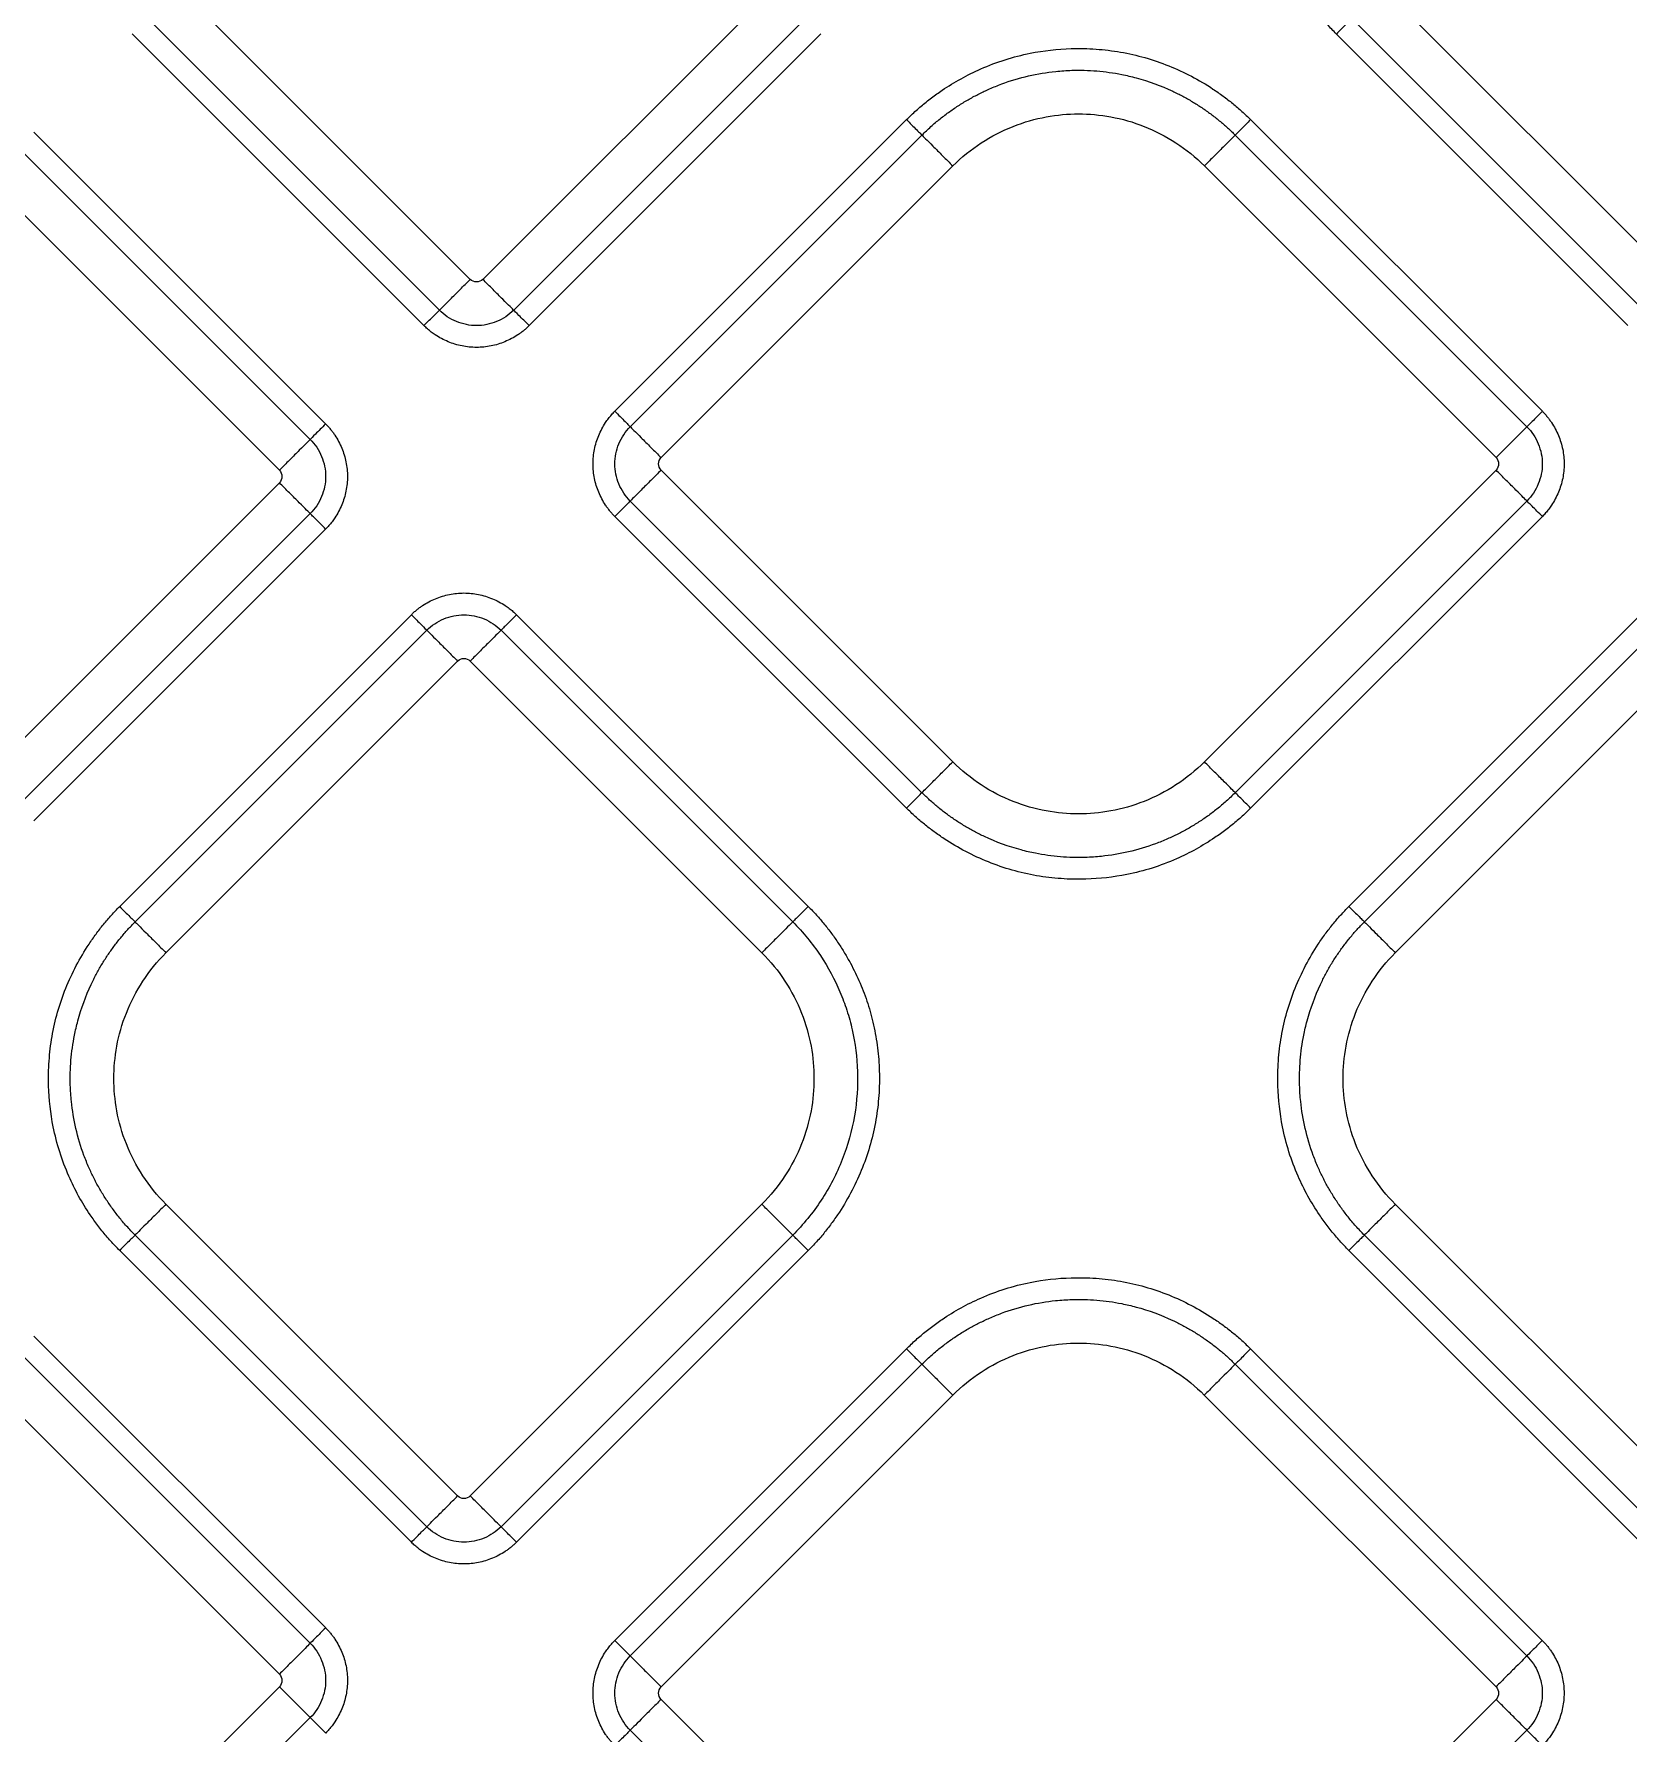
# Model space of a CAD drawing. Extents: x 0 to 84, y -21 to 126.
# Drawn here: x 45.472 to 49.071, y 37.829 to 41.666 of the extents above; entities that cross this region are included whole.
import ezdxf

# ---------------------------------------------------------------- set-up
doc = ezdxf.new("R2010")
doc.units = 0
doc.header["$MEASUREMENT"] = 0
doc.layers.add('1', color=4, linetype='Continuous')

# ---------------------------------------------------------------- blocks, each defined once
blk = doc.blocks.new('PRODIGY')
at = {"layer": '1', "color": 3, "linetype": 'Continuous', "lineweight": 25}
for p, q in [((46.4567, 41.112), (45.798, 41.7707)), ((47.1436, 41.7707), (46.485, 41.112)), ((49.1755, 41.112), (48.5168, 41.7707)), ((46.387, 41.0423), (45.7283, 41.701)), ((47.2134, 41.701), (46.5547, 41.0423)), ((49.1058, 41.0423), (48.4471, 41.701)), ((46.3521, 41.0075), (45.6935, 41.6662)), ((47.2482, 41.6662), (46.5896, 41.0075)), ((49.0709, 41.0075), (48.4123, 41.6661)), ((45.4715, 41.4441), (46.1301, 40.7855)), ((46.7831, 40.814), (47.4417, 41.4727)), ((48.2188, 41.4727), (48.8775, 40.814)), ((45.4366, 41.4093), (46.0953, 40.7506)), ((46.8179, 40.7791), (47.4766, 41.4378)), ((48.184, 41.4378), (48.8426, 40.7791)), ((46.8876, 40.7094), (47.5463, 41.3681)), ((48.1143, 41.3681), (48.7729, 40.7094)), ((45.3669, 41.3396), (46.0256, 40.6809)), ((47.5463, 40.0225), (46.8876, 40.6812)), ((48.7729, 40.6812), (48.1143, 40.0225)), ((46.0256, 40.6526), (45.3669, 39.994)), ((47.4766, 39.9528), (46.8179, 40.6114)), ((48.8426, 40.6114), (48.184, 39.9528)), ((46.0953, 40.5829), (45.4366, 39.9243)), ((47.4417, 39.9179), (46.7831, 40.5766)), ((48.8775, 40.5766), (48.2188, 39.9179)), ((46.1301, 40.5481), (45.4715, 39.8894)), ((45.665, 39.6959), (46.3236, 40.3546)), ((46.5611, 40.3546), (47.2197, 39.6959)), ((48.4408, 39.6959), (49.0994, 40.3546)), ((45.6998, 39.6611), (46.3585, 40.3197)), ((46.5262, 40.3197), (47.1848, 39.6611)), ((48.4756, 39.6611), (49.1343, 40.3198)), ((45.7695, 39.5914), (46.4282, 40.25)), ((46.4565, 40.25), (47.1151, 39.5914)), ((48.5453, 39.5914), (49.204, 40.2501)), ((46.4282, 38.3647), (45.7695, 39.0234)), ((47.1151, 39.0234), (46.4565, 38.3647)), ((49.204, 38.3647), (48.5453, 39.0234)), ((46.3585, 38.295), (45.6998, 38.9537)), ((47.1848, 38.9537), (46.5262, 38.295)), ((49.1343, 38.295), (48.4756, 38.9537)), ((46.3236, 38.2602), (45.665, 38.9188)), ((47.2197, 38.9188), (46.5611, 38.2602)), ((49.0994, 38.2602), (48.4408, 38.9188)), ((45.4715, 38.7253), (46.1302, 38.0667)), ((45.4366, 38.6905), (46.0953, 38.0318)), ((46.783, 38.0382), (47.4417, 38.6968)), ((48.2188, 38.6968), (48.8774, 38.0382)), ((46.8179, 38.0033), (47.4765, 38.662)), ((48.1839, 38.662), (48.8426, 38.0033)), ((45.3669, 38.6208), (46.0256, 37.9621)), ((46.8876, 37.9336), (47.5462, 38.5923)), ((48.1142, 38.5923), (48.7729, 37.9336)), ((46.0256, 37.9338), (45.3669, 37.2752)), ((47.5462, 37.2467), (46.8876, 37.9053)), ((48.7729, 37.9053), (48.1142, 37.2467)), ((46.0953, 37.8641), (45.4366, 37.2055)), ((47.4765, 37.177), (46.8179, 37.8356)), ((48.8426, 37.8356), (48.1839, 37.177))]:
    blk.add_line(p, q, dxfattribs=at)
for points, knots in [([(48.4123, 41.6661), (48.4088, 41.6697), (48.4018, 41.6768), (48.3917, 41.6878), (48.3819, 41.6991), (48.3723, 41.7106), (48.3631, 41.7224), (48.3542, 41.7345), (48.339, 41.7563), (48.319, 41.7889), (48.2956, 41.8362), (48.2759, 41.8884), (48.2585, 41.9565), (48.2507, 42.0257), (48.252, 42.094), (48.2587, 42.1499), (48.2713, 42.205), (48.2897, 42.2586), (48.3135, 42.31), (48.3374, 42.3504), (48.3587, 42.381), (48.3756, 42.4029), (48.3933, 42.4237), (48.406, 42.4367), (48.4123, 42.4432)], [0, 0, 0, 0, 0.017341, 0.034665, 0.051985, 0.069313, 0.086663, 0.104047, 0.121478, 0.179141, 0.236743, 0.304922, 0.372836, 0.480686, 0.54577, 0.610337, 0.67596, 0.741895, 0.807114, 0.872629, 0.904913, 0.936849, 0.968517, 1, 1, 1, 1]), ([(48.4471, 41.701), (48.4465, 41.7004), (48.4453, 41.6991), (48.4414, 41.6952), (48.4387, 41.6925), (48.4321, 41.686), (48.4283, 41.6822), (48.4204, 41.6742), (48.4162, 41.67), (48.4123, 41.6661)], [0, 0, 0, 0, 0.25, 0.25, 0.5, 0.5, 0.75, 0.75, 1, 1, 1, 1]), ([(47.4417, 41.4727), (47.4453, 41.4762), (47.4524, 41.4831), (47.4634, 41.4933), (47.4746, 41.5031), (47.4862, 41.5126), (47.498, 41.5218), (47.51, 41.5307), (47.5319, 41.5459), (47.5644, 41.5659), (47.6118, 41.5893), (47.664, 41.609), (47.7321, 41.6265), (47.8013, 41.6342), (47.8696, 41.6329), (47.9255, 41.6262), (47.9806, 41.6137), (48.0342, 41.5952), (48.0856, 41.5714), (48.126, 41.5475), (48.1566, 41.5262), (48.1784, 41.5093), (48.1993, 41.4916), (48.2123, 41.479), (48.2188, 41.4727)], [0, 0, 0, 0, 0.017341, 0.034665, 0.051985, 0.069313, 0.086663, 0.104047, 0.121478, 0.179141, 0.236743, 0.304922, 0.372836, 0.480686, 0.54577, 0.610337, 0.67596, 0.741895, 0.807114, 0.872629, 0.904913, 0.936849, 0.968517, 1, 1, 1, 1]), ([(47.4766, 41.4378), (47.4799, 41.4411), (47.4865, 41.4476), (47.4967, 41.4569), (47.5071, 41.466), (47.5176, 41.4747), (47.5283, 41.483), (47.5391, 41.4909), (47.5501, 41.4985), (47.5611, 41.5058), (47.5722, 41.5127), (47.5834, 41.5192), (47.5946, 41.5254), (47.6059, 41.5312), (47.6174, 41.5368), (47.6342, 41.5445), (47.667, 41.5577), (47.7166, 41.5726), (47.7701, 41.5815), (47.8216, 41.585), (47.8717, 41.5837), (47.9202, 41.5769), (47.9781, 41.5633), (48.0242, 41.5464), (48.0655, 41.5258), (48.0874, 41.5134), (48.1085, 41.5), (48.1287, 41.4857), (48.1481, 41.4706), (48.1666, 41.4547), (48.1782, 41.4434), (48.184, 41.4378)], [0, 0, 0, 0, 0.0177773, 0.035429, 0.0529498, 0.0703345, 0.0875785, 0.104677, 0.1216259, 0.1384211, 0.1550592, 0.1715365, 0.18785, 0.204007, 0.2202356, 0.2366296, 0.2743999, 0.3552333, 0.4340677, 0.4807536, 0.5523715, 0.624938, 0.6673577, 0.7794137, 0.8115391, 0.8435228, 0.8753256, 0.9069099, 0.9382396, 0.9692804, 1, 1, 1, 1]), ([(47.5463, 41.3681), (47.5659, 41.3877), (47.5875, 41.4053), (47.6334, 41.4353), (47.6577, 41.4477), (47.7071, 41.4673), (47.7323, 41.4744), (47.782, 41.4836), (47.8066, 41.4857), (47.8539, 41.4857), (47.8785, 41.4836), (47.9282, 41.4744), (47.9534, 41.4673), (48.0028, 41.4477), (48.0271, 41.4353), (48.073, 41.4053), (48.0947, 41.3877), (48.1143, 41.3681)], [0, 0, 0, 0, 0.125, 0.125, 0.25, 0.25, 0.375, 0.375, 0.5, 0.5, 0.625, 0.625, 0.75, 0.75, 0.875, 0.875, 1, 1, 1, 1]), ([(47.4417, 41.4727), (47.4454, 41.469), (47.4493, 41.465), (47.4571, 41.4573), (47.4609, 41.4535), (47.4675, 41.4468), (47.4704, 41.444), (47.4746, 41.4398), (47.4759, 41.4385), (47.4766, 41.4378)], [0, 0, 0, 0, 0.25, 0.25, 0.5, 0.5, 0.75, 0.75, 1, 1, 1, 1]), ([(48.2188, 41.4727), (48.2149, 41.4687), (48.2108, 41.4646), (48.2028, 41.4566), (48.199, 41.4528), (48.1924, 41.4463), (48.1897, 41.4436), (48.1858, 41.4397), (48.1846, 41.4384), (48.184, 41.4378)], [0, 0, 0, 0, 0.25, 0.25, 0.5, 0.5, 0.75, 0.75, 1, 1, 1, 1]), ([(47.4766, 41.4378), (47.4779, 41.4365), (47.4806, 41.4338), (47.4889, 41.4254), (47.4946, 41.4198), (47.5079, 41.4065), (47.5155, 41.3989), (47.531, 41.3834), (47.5389, 41.3755), (47.5463, 41.3681)], [0, 0, 0, 0, 0.25, 0.25, 0.5, 0.5, 0.75, 0.75, 1, 1, 1, 1]), ([(48.184, 41.4378), (48.1827, 41.4365), (48.1799, 41.4338), (48.1716, 41.4254), (48.1659, 41.4198), (48.1526, 41.4065), (48.145, 41.3989), (48.1295, 41.3834), (48.1216, 41.3755), (48.1143, 41.3681)], [0, 0, 0, 0, 0.25, 0.25, 0.5, 0.5, 0.75, 0.75, 1, 1, 1, 1]), ([(46.387, 41.0423), (46.3883, 41.0436), (46.391, 41.0464), (46.3994, 41.0547), (46.405, 41.0604), (46.4183, 41.0737), (46.4259, 41.0813), (46.4414, 41.0968), (46.4493, 41.1047), (46.4567, 41.112)], [0, 0, 0, 0, 0.25, 0.25, 0.5, 0.5, 0.75, 0.75, 1, 1, 1, 1]), ([(46.5547, 41.0423), (46.5534, 41.0436), (46.5507, 41.0463), (46.5424, 41.0547), (46.5367, 41.0603), (46.5234, 41.0736), (46.5158, 41.0812), (46.5003, 41.0967), (46.4924, 41.1046), (46.485, 41.112)], [0, 0, 0, 0, 0.25, 0.25, 0.5, 0.5, 0.75, 0.75, 1, 1, 1, 1]), ([(46.3521, 41.0075), (46.3561, 41.0114), (46.3602, 41.0156), (46.3682, 41.0235), (46.372, 41.0274), (46.3785, 41.0339), (46.3812, 41.0366), (46.3851, 41.0405), (46.3864, 41.0417), (46.387, 41.0423)], [0, 0, 0, 0, 0.25, 0.25, 0.5, 0.5, 0.75, 0.75, 1, 1, 1, 1]), ([(46.5547, 41.0423), (46.5439, 41.0315), (46.5306, 41.0227), (46.5018, 41.0108), (46.4862, 41.0076), (46.4555, 41.0076), (46.4399, 41.0108), (46.411, 41.0227), (46.3978, 41.0315), (46.387, 41.0423)], [0, 0, 0, 0, 0.25, 0.25, 0.5, 0.5, 0.75, 0.75, 1, 1, 1, 1]), ([(46.5896, 41.0075), (46.5813, 41.0158), (46.573, 41.024), (46.5604, 41.0366), (46.5561, 41.041), (46.5547, 41.0423)], [0, 0, 0, 0, 0.5, 0.5, 1, 1, 1, 1]), ([(46.5896, 41.0075), (46.5876, 41.0056), (46.5837, 41.0018), (46.5774, 40.9964), (46.5709, 40.9913), (46.5619, 40.985), (46.5501, 40.978), (46.5351, 40.971), (46.5196, 40.9654), (46.4983, 40.96), (46.4708, 40.9572), (46.4434, 40.96), (46.4221, 40.9654), (46.4065, 40.971), (46.3916, 40.978), (46.379, 40.9855), (46.3686, 40.993), (46.36, 40.9999), (46.3548, 41.005), (46.3521, 41.0075)], [0, 0, 0, 0, 0.031198, 0.062422, 0.093752, 0.125266, 0.187622, 0.250173, 0.31267, 0.375042, 0.499989, 0.624937, 0.687308, 0.749825, 0.812368, 0.874743, 0.916727, 0.958417, 1, 1, 1, 1]), ([(46.7831, 40.5766), (46.7811, 40.5785), (46.7773, 40.5825), (46.772, 40.5887), (46.7669, 40.5952), (46.7606, 40.6043), (46.7535, 40.6161), (46.7465, 40.631), (46.7409, 40.6465), (46.7356, 40.6678), (46.7328, 40.6953), (46.7356, 40.7228), (46.7409, 40.7441), (46.7465, 40.7596), (46.7535, 40.7745), (46.7611, 40.7871), (46.7685, 40.7976), (46.7754, 40.8061), (46.7805, 40.8114), (46.7831, 40.814)], [0, 0, 0, 0, 0.031198, 0.062422, 0.093752, 0.125266, 0.187622, 0.250173, 0.31267, 0.375042, 0.499989, 0.624937, 0.687308, 0.749825, 0.812368, 0.874743, 0.916727, 0.958417, 1, 1, 1, 1]), ([(46.7831, 40.814), (46.787, 40.8101), (46.7911, 40.8059), (46.7991, 40.798), (46.8029, 40.7941), (46.8094, 40.7876), (46.8121, 40.7849), (46.816, 40.781), (46.8173, 40.7797), (46.8179, 40.7791)], [0, 0, 0, 0, 0.25, 0.25, 0.5, 0.5, 0.75, 0.75, 1, 1, 1, 1]), ([(48.8775, 40.814), (48.8692, 40.8057), (48.861, 40.7975), (48.8484, 40.7849), (48.844, 40.7805), (48.8426, 40.7791)], [0, 0, 0, 0, 0.5, 0.5, 1, 1, 1, 1]), ([(48.8775, 40.814), (48.8794, 40.812), (48.8832, 40.8081), (48.8886, 40.8019), (48.8936, 40.7953), (48.8999, 40.7863), (48.907, 40.7745), (48.914, 40.7596), (48.9196, 40.7441), (48.925, 40.7228), (48.9278, 40.6953), (48.925, 40.6678), (48.9196, 40.6465), (48.914, 40.631), (48.907, 40.6161), (48.8995, 40.6035), (48.892, 40.593), (48.8851, 40.5845), (48.88, 40.5792), (48.8775, 40.5766)], [0, 0, 0, 0, 0.031198, 0.062422, 0.093752, 0.125266, 0.187622, 0.250173, 0.31267, 0.375042, 0.499989, 0.624937, 0.687308, 0.749825, 0.812368, 0.874743, 0.916727, 0.958417, 1, 1, 1, 1]), ([(46.0953, 40.7506), (46.094, 40.7493), (46.0913, 40.7466), (46.083, 40.7383), (46.0773, 40.7327), (46.064, 40.7194), (46.0564, 40.7118), (46.0409, 40.6962), (46.033, 40.6883), (46.0256, 40.6809)], [0, 0, 0, 0, 0.25, 0.25, 0.5, 0.5, 0.75, 0.75, 1, 1, 1, 1]), ([(46.1301, 40.7855), (46.1219, 40.7772), (46.1136, 40.769), (46.101, 40.7564), (46.0967, 40.752), (46.0953, 40.7506)], [0, 0, 0, 0, 0.5, 0.5, 1, 1, 1, 1]), ([(46.0953, 40.7506), (46.1061, 40.7398), (46.1149, 40.7266), (46.1269, 40.6977), (46.13, 40.6821), (46.13, 40.6514), (46.1269, 40.6359), (46.1149, 40.607), (46.1061, 40.5938), (46.0953, 40.5829)], [0, 0, 0, 0, 0.25, 0.25, 0.5, 0.5, 0.75, 0.75, 1, 1, 1, 1]), ([(46.1301, 40.7855), (46.132, 40.7835), (46.1359, 40.7796), (46.1412, 40.7733), (46.1463, 40.7668), (46.1526, 40.7578), (46.1596, 40.746), (46.1667, 40.7311), (46.1722, 40.7156), (46.1776, 40.6943), (46.1804, 40.6668), (46.1776, 40.6393), (46.1722, 40.618), (46.1667, 40.6025), (46.1596, 40.5876), (46.1521, 40.575), (46.1447, 40.5645), (46.1377, 40.556), (46.1327, 40.5507), (46.1301, 40.5481)], [0, 0, 0, 0, 0.031198, 0.062422, 0.093752, 0.125266, 0.187622, 0.250173, 0.31267, 0.375042, 0.499989, 0.624937, 0.687308, 0.749825, 0.812368, 0.874743, 0.916727, 0.958417, 1, 1, 1, 1]), ([(46.8179, 40.6114), (46.807, 40.6223), (46.7983, 40.6355), (46.7863, 40.6644), (46.7832, 40.6799), (46.7832, 40.7106), (46.7863, 40.7262), (46.7983, 40.7551), (46.807, 40.7683), (46.8179, 40.7791)], [0, 0, 0, 0, 0.25, 0.25, 0.5, 0.5, 0.75, 0.75, 1, 1, 1, 1]), ([(46.8179, 40.7791), (46.8192, 40.7778), (46.8219, 40.7751), (46.8303, 40.7668), (46.8359, 40.7611), (46.8492, 40.7478), (46.8568, 40.7402), (46.8723, 40.7247), (46.8802, 40.7168), (46.8876, 40.7094)], [0, 0, 0, 0, 0.25, 0.25, 0.5, 0.5, 0.75, 0.75, 1, 1, 1, 1]), ([(48.8426, 40.7791), (48.8413, 40.7778), (48.8386, 40.7751), (48.8303, 40.7668), (48.8247, 40.7612), (48.8114, 40.7479), (48.8038, 40.7403), (48.7882, 40.7247), (48.7803, 40.7168), (48.7729, 40.7094)], [0, 0, 0, 0, 0.25, 0.25, 0.5, 0.5, 0.75, 0.75, 1, 1, 1, 1]), ([(48.8426, 40.7791), (48.8535, 40.7683), (48.8623, 40.7551), (48.8742, 40.7262), (48.8774, 40.7106), (48.8774, 40.6799), (48.8742, 40.6644), (48.8623, 40.6355), (48.8535, 40.6223), (48.8426, 40.6114)], [0, 0, 0, 0, 0.25, 0.25, 0.5, 0.5, 0.75, 0.75, 1, 1, 1, 1]), ([(46.8876, 40.6812), (46.8802, 40.6738), (46.8723, 40.6659), (46.8568, 40.6504), (46.8492, 40.6428), (46.8359, 40.6295), (46.8303, 40.6238), (46.8219, 40.6155), (46.8192, 40.6128), (46.8179, 40.6114)], [0, 0, 0, 0, 0.25, 0.25, 0.5, 0.5, 0.75, 0.75, 1, 1, 1, 1]), ([(48.8426, 40.6114), (48.8413, 40.6128), (48.8386, 40.6155), (48.8303, 40.6238), (48.8246, 40.6295), (48.8113, 40.6428), (48.8037, 40.6504), (48.7882, 40.6659), (48.7803, 40.6738), (48.7729, 40.6812)], [0, 0, 0, 0, 0.25, 0.25, 0.5, 0.5, 0.75, 0.75, 1, 1, 1, 1]), ([(46.0953, 40.5829), (46.094, 40.5843), (46.0913, 40.587), (46.0829, 40.5953), (46.0773, 40.601), (46.064, 40.6143), (46.0564, 40.6219), (46.0408, 40.6374), (46.033, 40.6453), (46.0256, 40.6526)], [0, 0, 0, 0, 0.25, 0.25, 0.5, 0.5, 0.75, 0.75, 1, 1, 1, 1]), ([(46.8179, 40.6114), (46.8173, 40.6108), (46.816, 40.6096), (46.8121, 40.6057), (46.8094, 40.603), (46.8029, 40.5964), (46.7991, 40.5926), (46.7911, 40.5846), (46.787, 40.5805), (46.7831, 40.5766)], [0, 0, 0, 0, 0.25, 0.25, 0.5, 0.5, 0.75, 0.75, 1, 1, 1, 1]), ([(48.8775, 40.5766), (48.8735, 40.5805), (48.8694, 40.5846), (48.8614, 40.5926), (48.8576, 40.5964), (48.8511, 40.603), (48.8484, 40.6057), (48.8445, 40.6096), (48.8432, 40.6108), (48.8426, 40.6114)], [0, 0, 0, 0, 0.25, 0.25, 0.5, 0.5, 0.75, 0.75, 1, 1, 1, 1]), ([(46.1301, 40.5481), (46.1262, 40.552), (46.1221, 40.5561), (46.1141, 40.5641), (46.1103, 40.5679), (46.1038, 40.5745), (46.1011, 40.5772), (46.0971, 40.5811), (46.0959, 40.5823), (46.0953, 40.5829)], [0, 0, 0, 0, 0.25, 0.25, 0.5, 0.5, 0.75, 0.75, 1, 1, 1, 1]), ([(46.3236, 40.3546), (46.3256, 40.3565), (46.3295, 40.3603), (46.3358, 40.3657), (46.3423, 40.3707), (46.3513, 40.377), (46.3631, 40.3841), (46.378, 40.3911), (46.3936, 40.3967), (46.4149, 40.4021), (46.4423, 40.4049), (46.4698, 40.4021), (46.4911, 40.3967), (46.5066, 40.3911), (46.5215, 40.3841), (46.5342, 40.3766), (46.5446, 40.3691), (46.5532, 40.3622), (46.5584, 40.3571), (46.5611, 40.3546)], [0, 0, 0, 0, 0.031198, 0.062422, 0.093752, 0.125266, 0.187622, 0.250173, 0.31267, 0.375042, 0.499989, 0.624937, 0.687308, 0.749825, 0.812368, 0.874743, 0.916727, 0.958417, 1, 1, 1, 1]), ([(46.3236, 40.3546), (46.3319, 40.3463), (46.3401, 40.3381), (46.3528, 40.3255), (46.3571, 40.3211), (46.3585, 40.3197)], [0, 0, 0, 0, 0.5, 0.5, 1, 1, 1, 1]), ([(46.3585, 40.3197), (46.3693, 40.3306), (46.3826, 40.3394), (46.4114, 40.3513), (46.427, 40.3545), (46.4577, 40.3545), (46.4733, 40.3513), (46.5021, 40.3394), (46.5154, 40.3306), (46.5262, 40.3197)], [0, 0, 0, 0, 0.25, 0.25, 0.5, 0.5, 0.75, 0.75, 1, 1, 1, 1]), ([(46.5611, 40.3546), (46.5571, 40.3506), (46.553, 40.3465), (46.545, 40.3385), (46.5412, 40.3347), (46.5347, 40.3282), (46.532, 40.3255), (46.528, 40.3216), (46.5268, 40.3203), (46.5262, 40.3197)], [0, 0, 0, 0, 0.25, 0.25, 0.5, 0.5, 0.75, 0.75, 1, 1, 1, 1]), ([(46.3585, 40.3197), (46.3598, 40.3184), (46.3625, 40.3157), (46.3708, 40.3074), (46.3765, 40.3018), (46.3898, 40.2885), (46.3974, 40.2809), (46.4129, 40.2653), (46.4208, 40.2574), (46.4282, 40.25)], [0, 0, 0, 0, 0.25, 0.25, 0.5, 0.5, 0.75, 0.75, 1, 1, 1, 1]), ([(46.5262, 40.3197), (46.5249, 40.3184), (46.5222, 40.3157), (46.5138, 40.3074), (46.5081, 40.3017), (46.4949, 40.2884), (46.4872, 40.2808), (46.4717, 40.2653), (46.4639, 40.2574), (46.4565, 40.25)], [0, 0, 0, 0, 0.25, 0.25, 0.5, 0.5, 0.75, 0.75, 1, 1, 1, 1]), ([(47.4766, 39.9528), (47.4779, 39.9541), (47.4806, 39.9568), (47.4889, 39.9652), (47.4946, 39.9708), (47.5079, 39.9841), (47.5155, 39.9917), (47.531, 40.0072), (47.5389, 40.0151), (47.5463, 40.0225)], [0, 0, 0, 0, 0.25, 0.25, 0.5, 0.5, 0.75, 0.75, 1, 1, 1, 1]), ([(48.1143, 40.0225), (48.0947, 40.0029), (48.073, 39.9853), (48.0271, 39.9553), (48.0028, 39.9428), (47.9534, 39.9233), (47.9282, 39.9162), (47.8785, 39.907), (47.8539, 39.9048), (47.8066, 39.9048), (47.782, 39.907), (47.7323, 39.9162), (47.7071, 39.9233), (47.6577, 39.9428), (47.6334, 39.9553), (47.5875, 39.9853), (47.5659, 40.0029), (47.5463, 40.0225)], [0, 0, 0, 0, 0.125, 0.125, 0.25, 0.25, 0.375, 0.375, 0.5, 0.5, 0.625, 0.625, 0.75, 0.75, 0.875, 0.875, 1, 1, 1, 1]), ([(48.184, 39.9528), (48.1827, 39.9541), (48.1799, 39.9568), (48.1716, 39.9652), (48.1659, 39.9708), (48.1526, 39.9841), (48.145, 39.9917), (48.1295, 40.0072), (48.1216, 40.0151), (48.1143, 40.0225)], [0, 0, 0, 0, 0.25, 0.25, 0.5, 0.5, 0.75, 0.75, 1, 1, 1, 1]), ([(47.4417, 39.9179), (47.4456, 39.9218), (47.4498, 39.926), (47.4577, 39.934), (47.4616, 39.9378), (47.4681, 39.9443), (47.4708, 39.947), (47.4747, 39.9509), (47.4759, 39.9522), (47.4766, 39.9528)], [0, 0, 0, 0, 0.25, 0.25, 0.5, 0.5, 0.75, 0.75, 1, 1, 1, 1]), ([(48.184, 39.9528), (48.1806, 39.9495), (48.174, 39.943), (48.1638, 39.9336), (48.1534, 39.9246), (48.1429, 39.9159), (48.1322, 39.9076), (48.1214, 39.8996), (48.1105, 39.892), (48.0994, 39.8848), (48.0883, 39.8779), (48.0772, 39.8714), (48.0659, 39.8652), (48.0546, 39.8593), (48.0431, 39.8538), (48.0263, 39.8461), (47.9936, 39.8329), (47.9439, 39.818), (47.8905, 39.8091), (47.8389, 39.8056), (47.7889, 39.8069), (47.7404, 39.8137), (47.6825, 39.8272), (47.6363, 39.8441), (47.595, 39.8648), (47.5732, 39.8772), (47.5521, 39.8905), (47.5318, 39.9048), (47.5124, 39.92), (47.4939, 39.9359), (47.4823, 39.9472), (47.4766, 39.9528)], [0, 0, 0, 0, 0.017777, 0.035429, 0.05295, 0.070335, 0.087579, 0.104678, 0.121627, 0.138422, 0.15506, 0.171537, 0.18785, 0.204007, 0.220236, 0.23663, 0.2744, 0.355233, 0.434067, 0.480754, 0.552371, 0.624938, 0.667358, 0.779414, 0.811539, 0.843523, 0.875325, 0.90691, 0.938239, 0.96928, 1, 1, 1, 1]), ([(48.2188, 39.9179), (48.2151, 39.9216), (48.2112, 39.9256), (48.2034, 39.9333), (48.1996, 39.9371), (48.193, 39.9438), (48.1901, 39.9466), (48.186, 39.9508), (48.1846, 39.9521), (48.184, 39.9528)], [0, 0, 0, 0, 0.25, 0.25, 0.5, 0.5, 0.75, 0.75, 1, 1, 1, 1]), ([(48.2188, 39.9179), (48.2153, 39.9144), (48.2082, 39.9074), (48.1971, 39.8973), (48.1859, 39.8875), (48.1744, 39.878), (48.1625, 39.8688), (48.1505, 39.8599), (48.1287, 39.8447), (48.0961, 39.8247), (48.0487, 39.8013), (47.9965, 39.7816), (47.9285, 39.7641), (47.8593, 39.7564), (47.7909, 39.7577), (47.735, 39.7644), (47.68, 39.7769), (47.6264, 39.7954), (47.575, 39.8192), (47.5345, 39.8431), (47.5039, 39.8644), (47.4821, 39.8812), (47.4612, 39.899), (47.4482, 39.9116), (47.4417, 39.9179)], [0, 0, 0, 0, 0.017341, 0.034665, 0.051985, 0.069313, 0.086663, 0.104047, 0.121478, 0.179141, 0.236743, 0.304922, 0.372836, 0.480686, 0.54577, 0.610337, 0.67596, 0.741895, 0.807114, 0.872629, 0.904913, 0.936849, 0.968517, 1, 1, 1, 1]), ([(45.665, 38.9188), (45.6615, 38.9224), (45.6545, 38.9295), (45.6444, 38.9405), (45.6345, 38.9517), (45.625, 38.9633), (45.6158, 38.9751), (45.6069, 38.9872), (45.5917, 39.009), (45.5717, 39.0415), (45.5483, 39.0889), (45.5286, 39.1411), (45.5112, 39.2092), (45.5034, 39.2784), (45.5047, 39.3467), (45.5114, 39.4026), (45.5239, 39.4577), (45.5424, 39.5113), (45.5662, 39.5627), (45.5901, 39.6031), (45.6114, 39.6337), (45.6283, 39.6555), (45.646, 39.6764), (45.6587, 39.6894), (45.665, 39.6959)], [0, 0, 0, 0, 0.017341, 0.034665, 0.051985, 0.069313, 0.086663, 0.104047, 0.121478, 0.179141, 0.236743, 0.304922, 0.372836, 0.480686, 0.54577, 0.610337, 0.67596, 0.741895, 0.807114, 0.872629, 0.904913, 0.936849, 0.968517, 1, 1, 1, 1]), ([(45.665, 39.6959), (45.6689, 39.692), (45.673, 39.6879), (45.681, 39.6799), (45.6848, 39.6761), (45.6914, 39.6695), (45.694, 39.6668), (45.698, 39.6629), (45.6992, 39.6617), (45.6998, 39.6611)], [0, 0, 0, 0, 0.25, 0.25, 0.5, 0.5, 0.75, 0.75, 1, 1, 1, 1]), ([(47.2197, 39.6959), (47.216, 39.6922), (47.2121, 39.6883), (47.2043, 39.6805), (47.2005, 39.6767), (47.1939, 39.6701), (47.191, 39.6673), (47.1869, 39.6631), (47.1855, 39.6617), (47.1848, 39.6611)], [0, 0, 0, 0, 0.25, 0.25, 0.5, 0.5, 0.75, 0.75, 1, 1, 1, 1]), ([(47.2197, 39.6959), (47.2229, 39.6927), (47.2292, 39.6863), (47.2384, 39.6764), (47.2473, 39.6663), (47.256, 39.656), (47.2644, 39.6454), (47.2726, 39.6347), (47.2805, 39.6237), (47.2905, 39.6091), (47.3023, 39.5906), (47.3191, 39.5609), (47.3375, 39.5232), (47.355, 39.4764), (47.3682, 39.4275), (47.3771, 39.3765), (47.3811, 39.3233), (47.3801, 39.2692), (47.3736, 39.2141), (47.3614, 39.1595), (47.3432, 39.1059), (47.3196, 39.0543), (47.2957, 39.0134), (47.2742, 38.9823), (47.2571, 38.96), (47.239, 38.9387), (47.2261, 38.9254), (47.2197, 38.9188)], [0, 0, 0, 0, 0.015653, 0.03129, 0.046922, 0.062557, 0.078206, 0.093877, 0.10958, 0.125325, 0.155378, 0.185662, 0.243925, 0.301095, 0.359088, 0.419952, 0.480645, 0.544392, 0.607866, 0.673169, 0.738587, 0.80425, 0.870202, 0.903106, 0.935649, 0.967918, 1, 1, 1, 1]), ([(48.4408, 38.9188), (48.4373, 38.9224), (48.4303, 38.9295), (48.4202, 38.9405), (48.4104, 38.9518), (48.4008, 38.9633), (48.3916, 38.9751), (48.3827, 38.9872), (48.3675, 39.009), (48.3475, 39.0416), (48.3241, 39.0889), (48.3044, 39.1411), (48.287, 39.2092), (48.2792, 39.2784), (48.2805, 39.3468), (48.2872, 39.4026), (48.2998, 39.4577), (48.3182, 39.5113), (48.342, 39.5627), (48.3659, 39.6031), (48.3872, 39.6338), (48.4041, 39.6556), (48.4218, 39.6764), (48.4345, 39.6895), (48.4408, 39.6959)], [0, 0, 0, 0, 0.017341, 0.034665, 0.051985, 0.069313, 0.086663, 0.104047, 0.121478, 0.179141, 0.236743, 0.304922, 0.372836, 0.480686, 0.54577, 0.610337, 0.67596, 0.741895, 0.807114, 0.872629, 0.904913, 0.936849, 0.968517, 1, 1, 1, 1]), ([(48.4408, 39.6959), (48.4447, 39.692), (48.4489, 39.6879), (48.4568, 39.6799), (48.4606, 39.6761), (48.4672, 39.6696), (48.4699, 39.6669), (48.4738, 39.6629), (48.475, 39.6617), (48.4756, 39.6611)], [0, 0, 0, 0, 0.25, 0.25, 0.5, 0.5, 0.75, 0.75, 1, 1, 1, 1]), ([(45.6998, 38.9537), (45.6966, 38.957), (45.6901, 38.9636), (45.6807, 38.9738), (45.6716, 38.9842), (45.663, 38.9947), (45.6547, 39.0054), (45.6467, 39.0162), (45.6391, 39.0272), (45.6318, 39.0382), (45.625, 39.0493), (45.6184, 39.0605), (45.6122, 39.0717), (45.6064, 39.083), (45.6008, 39.0945), (45.5932, 39.1113), (45.5799, 39.1441), (45.565, 39.1937), (45.5561, 39.2472), (45.5527, 39.2987), (45.554, 39.3488), (45.5608, 39.3973), (45.5743, 39.4552), (45.5912, 39.5013), (45.6119, 39.5426), (45.6242, 39.5645), (45.6376, 39.5856), (45.6519, 39.6058), (45.6671, 39.6252), (45.6829, 39.6437), (45.6942, 39.6553), (45.6998, 39.6611)], [0, 0, 0, 0, 0.017777, 0.035429, 0.05295, 0.070335, 0.087579, 0.104677, 0.121626, 0.138422, 0.15506, 0.171537, 0.18785, 0.204007, 0.220236, 0.23663, 0.2744, 0.355233, 0.434068, 0.480754, 0.552372, 0.624938, 0.667358, 0.779414, 0.811539, 0.843523, 0.875326, 0.90691, 0.93824, 0.96928, 1, 1, 1, 1]), ([(45.6998, 39.6611), (45.7011, 39.6598), (45.7038, 39.6571), (45.7122, 39.6487), (45.7179, 39.643), (45.7312, 39.6297), (45.7388, 39.6221), (45.7543, 39.6066), (45.7622, 39.5987), (45.7695, 39.5914)], [0, 0, 0, 0, 0.25, 0.25, 0.5, 0.5, 0.75, 0.75, 1, 1, 1, 1]), ([(47.1848, 39.6611), (47.1835, 39.6598), (47.1808, 39.6571), (47.1725, 39.6487), (47.1668, 39.643), (47.1535, 39.6297), (47.1459, 39.6221), (47.1304, 39.6066), (47.1225, 39.5987), (47.1151, 39.5914)], [0, 0, 0, 0, 0.25, 0.25, 0.5, 0.5, 0.75, 0.75, 1, 1, 1, 1]), ([(47.1848, 39.6611), (47.2085, 39.6374), (47.2294, 39.6117), (47.265, 39.5584), (47.2797, 39.5308), (47.2974, 39.4892), (47.3025, 39.4755), (47.3117, 39.4471), (47.3157, 39.4324), (47.3259, 39.3871), (47.3301, 39.3554), (47.3321, 39.2901), (47.3299, 39.2565), (47.3185, 39.1897), (47.3093, 39.1564), (47.284, 39.0922), (47.268, 39.0613), (47.2302, 39.0039), (47.2085, 38.9774), (47.1848, 38.9537)], [0, 0, 0, 0, 0.125, 0.125, 0.25, 0.25, 0.3125, 0.3125, 0.375, 0.375, 0.5, 0.5, 0.625, 0.625, 0.75, 0.75, 0.875, 0.875, 1, 1, 1, 1]), ([(48.4756, 38.9537), (48.4724, 38.957), (48.4659, 38.9636), (48.4565, 38.9738), (48.4475, 38.9842), (48.4388, 38.9948), (48.4305, 39.0055), (48.4225, 39.0163), (48.4149, 39.0272), (48.4077, 39.0382), (48.4008, 39.0493), (48.3942, 39.0605), (48.3881, 39.0717), (48.3822, 39.0831), (48.3766, 39.0945), (48.369, 39.1113), (48.3557, 39.1441), (48.3409, 39.1938), (48.3319, 39.2472), (48.3285, 39.2987), (48.3298, 39.3488), (48.3366, 39.3973), (48.3501, 39.4552), (48.367, 39.5014), (48.3877, 39.5426), (48.4, 39.5645), (48.4134, 39.5856), (48.4277, 39.6059), (48.4429, 39.6252), (48.4588, 39.6437), (48.47, 39.6553), (48.4756, 39.6611)], [0, 0, 0, 0, 0.017777, 0.035429, 0.05295, 0.070334, 0.087578, 0.104677, 0.121626, 0.138421, 0.155059, 0.171536, 0.18785, 0.204007, 0.220236, 0.23663, 0.2744, 0.355233, 0.434067, 0.480754, 0.552371, 0.624938, 0.667357, 0.779414, 0.811539, 0.843523, 0.875326, 0.90691, 0.93824, 0.96928, 1, 1, 1, 1]), ([(48.4756, 39.6611), (48.477, 39.6598), (48.4797, 39.6571), (48.488, 39.6487), (48.4937, 39.6431), (48.507, 39.6298), (48.5146, 39.6222), (48.5301, 39.6067), (48.538, 39.5988), (48.5453, 39.5914)], [0, 0, 0, 0, 0.25, 0.25, 0.5, 0.5, 0.75, 0.75, 1, 1, 1, 1]), ([(45.7695, 39.0234), (45.7499, 39.043), (45.7324, 39.0646), (45.7024, 39.1106), (45.6899, 39.1348), (45.6703, 39.1842), (45.6632, 39.2094), (45.654, 39.2591), (45.6519, 39.2837), (45.6519, 39.331), (45.654, 39.3556), (45.6632, 39.4053), (45.6703, 39.4305), (45.6899, 39.4799), (45.7024, 39.5042), (45.7324, 39.5501), (45.7499, 39.5718), (45.7695, 39.5914)], [0, 0, 0, 0, 0.125, 0.125, 0.25, 0.25, 0.375, 0.375, 0.5, 0.5, 0.625, 0.625, 0.75, 0.75, 0.875, 0.875, 1, 1, 1, 1]), ([(47.1151, 39.5914), (47.1348, 39.5718), (47.1523, 39.5501), (47.1823, 39.5042), (47.1948, 39.4799), (47.2144, 39.4305), (47.2215, 39.4053), (47.2307, 39.3556), (47.2328, 39.331), (47.2328, 39.2837), (47.2307, 39.2591), (47.2215, 39.2094), (47.2144, 39.1842), (47.1948, 39.1348), (47.1823, 39.1106), (47.1523, 39.0646), (47.1348, 39.043), (47.1151, 39.0234)], [0, 0, 0, 0, 0.125, 0.125, 0.25, 0.25, 0.375, 0.375, 0.5, 0.5, 0.625, 0.625, 0.75, 0.75, 0.875, 0.875, 1, 1, 1, 1]), ([(48.5453, 39.0234), (48.5257, 39.043), (48.5082, 39.0647), (48.4782, 39.1106), (48.4657, 39.1348), (48.4461, 39.1843), (48.439, 39.2095), (48.4298, 39.2592), (48.4277, 39.2837), (48.4277, 39.3311), (48.4298, 39.3556), (48.439, 39.4053), (48.4461, 39.4305), (48.4657, 39.48), (48.4782, 39.5042), (48.5082, 39.5501), (48.5257, 39.5718), (48.5453, 39.5914)], [0, 0, 0, 0, 0.125, 0.125, 0.25, 0.25, 0.375, 0.375, 0.5, 0.5, 0.625, 0.625, 0.75, 0.75, 0.875, 0.875, 1, 1, 1, 1]), ([(45.7695, 39.0234), (45.7622, 39.016), (45.7543, 39.0081), (45.7388, 38.9926), (45.7312, 38.985), (45.7179, 38.9717), (45.7122, 38.966), (45.7038, 38.9577), (45.7011, 38.955), (45.6998, 38.9537)], [0, 0, 0, 0, 0.25, 0.25, 0.5, 0.5, 0.75, 0.75, 1, 1, 1, 1]), ([(47.1848, 38.9537), (47.1835, 38.955), (47.1808, 38.9577), (47.1725, 38.966), (47.1668, 38.9717), (47.1535, 38.985), (47.1459, 38.9926), (47.1304, 39.0081), (47.1225, 39.016), (47.1151, 39.0234)], [0, 0, 0, 0, 0.25, 0.25, 0.5, 0.5, 0.75, 0.75, 1, 1, 1, 1]), ([(48.5453, 39.0234), (48.538, 39.016), (48.5301, 39.0081), (48.5146, 38.9926), (48.507, 38.985), (48.4937, 38.9717), (48.488, 38.9661), (48.4797, 38.9577), (48.477, 38.955), (48.4756, 38.9537)], [0, 0, 0, 0, 0.25, 0.25, 0.5, 0.5, 0.75, 0.75, 1, 1, 1, 1]), ([(45.6998, 38.9537), (45.6992, 38.9531), (45.698, 38.9518), (45.694, 38.9479), (45.6914, 38.9452), (45.6848, 38.9387), (45.681, 38.9349), (45.673, 38.9269), (45.6689, 38.9227), (45.665, 38.9188)], [0, 0, 0, 0, 0.25, 0.25, 0.5, 0.5, 0.75, 0.75, 1, 1, 1, 1]), ([(47.2197, 38.9188), (47.2158, 38.9227), (47.2116, 38.9269), (47.2037, 38.9349), (47.1998, 38.9387), (47.1933, 38.9452), (47.1906, 38.9479), (47.1867, 38.9518), (47.1855, 38.9531), (47.1848, 38.9537)], [0, 0, 0, 0, 0.25, 0.25, 0.5, 0.5, 0.75, 0.75, 1, 1, 1, 1]), ([(48.4756, 38.9537), (48.475, 38.9531), (48.4738, 38.9518), (48.4699, 38.9479), (48.4672, 38.9452), (48.4606, 38.9387), (48.4568, 38.9349), (48.4489, 38.9269), (48.4447, 38.9228), (48.4408, 38.9188)], [0, 0, 0, 0, 0.25, 0.25, 0.5, 0.5, 0.75, 0.75, 1, 1, 1, 1]), ([(47.4417, 38.6968), (47.4452, 38.7003), (47.4523, 38.7073), (47.4633, 38.7174), (47.4746, 38.7273), (47.4861, 38.7368), (47.4979, 38.746), (47.51, 38.7549), (47.5318, 38.7701), (47.5644, 38.7901), (47.6118, 38.8135), (47.664, 38.8332), (47.732, 38.8507), (47.8012, 38.8584), (47.8696, 38.8571), (47.9254, 38.8504), (47.9805, 38.8379), (48.0341, 38.8194), (48.0855, 38.7956), (48.1259, 38.7717), (48.1566, 38.7504), (48.1784, 38.7335), (48.1993, 38.7158), (48.2123, 38.7031), (48.2188, 38.6968)], [0, 0, 0, 0, 0.017341, 0.034665, 0.051985, 0.069313, 0.086663, 0.104047, 0.121478, 0.179141, 0.236743, 0.304922, 0.372836, 0.480686, 0.54577, 0.610337, 0.67596, 0.741895, 0.807114, 0.872629, 0.904913, 0.936849, 0.968517, 1, 1, 1, 1]), ([(47.4765, 38.662), (47.4798, 38.6652), (47.4865, 38.6718), (47.4967, 38.6811), (47.5071, 38.6902), (47.5176, 38.6988), (47.5283, 38.7072), (47.5391, 38.7151), (47.55, 38.7227), (47.5611, 38.73), (47.5722, 38.7369), (47.5833, 38.7434), (47.5946, 38.7496), (47.6059, 38.7554), (47.6174, 38.761), (47.6342, 38.7686), (47.6669, 38.7819), (47.7166, 38.7968), (47.77, 38.8057), (47.8216, 38.8091), (47.8716, 38.8078), (47.9201, 38.8011), (47.978, 38.7875), (48.0242, 38.7706), (48.0655, 38.75), (48.0873, 38.7376), (48.1084, 38.7242), (48.1287, 38.7099), (48.1481, 38.6948), (48.1666, 38.6789), (48.1782, 38.6676), (48.1839, 38.662)], [0, 0, 0, 0, 0.0177773, 0.0354291, 0.0529499, 0.0703347, 0.0875787, 0.1046772, 0.1216261, 0.1384214, 0.1550594, 0.1715367, 0.1878502, 0.2040071, 0.2202356, 0.2366296, 0.2744003, 0.3552333, 0.4340671, 0.4807536, 0.5523715, 0.624938, 0.6673576, 0.7794137, 0.8115392, 0.8435228, 0.8753257, 0.90691, 0.9382397, 0.9692804, 1, 1, 1, 1]), ([(47.4417, 38.6968), (47.4454, 38.6931), (47.4493, 38.6892), (47.4571, 38.6814), (47.4609, 38.6776), (47.4675, 38.671), (47.4703, 38.6682), (47.4745, 38.664), (47.4759, 38.6626), (47.4765, 38.662)], [0, 0, 0, 0, 0.25, 0.25, 0.5, 0.5, 0.75, 0.75, 1, 1, 1, 1]), ([(47.5462, 38.5923), (47.5658, 38.6119), (47.5875, 38.6294), (47.6334, 38.6595), (47.6577, 38.6719), (47.7071, 38.6915), (47.7323, 38.6986), (47.782, 38.7078), (47.8066, 38.7099), (47.8539, 38.7099), (47.8784, 38.7078), (47.9282, 38.6986), (47.9533, 38.6915), (48.0028, 38.6719), (48.027, 38.6595), (48.073, 38.6294), (48.0946, 38.6119), (48.1142, 38.5923)], [0, 0, 0, 0, 0.125, 0.125, 0.25, 0.25, 0.375, 0.375, 0.5, 0.5, 0.625, 0.625, 0.75, 0.75, 0.875, 0.875, 1, 1, 1, 1]), ([(48.2188, 38.6968), (48.2149, 38.6929), (48.2107, 38.6888), (48.2027, 38.6808), (48.1989, 38.677), (48.1924, 38.6705), (48.1897, 38.6678), (48.1858, 38.6638), (48.1845, 38.6626), (48.1839, 38.662)], [0, 0, 0, 0, 0.25, 0.25, 0.5, 0.5, 0.75, 0.75, 1, 1, 1, 1]), ([(47.4765, 38.662), (47.4778, 38.6607), (47.4805, 38.658), (47.4889, 38.6496), (47.4946, 38.644), (47.5079, 38.6307), (47.5155, 38.6231), (47.531, 38.6075), (47.5389, 38.5997), (47.5462, 38.5923)], [0, 0, 0, 0, 0.25, 0.25, 0.5, 0.5, 0.75, 0.75, 1, 1, 1, 1]), ([(48.1839, 38.662), (48.1826, 38.6607), (48.1799, 38.658), (48.1716, 38.6496), (48.1659, 38.644), (48.1526, 38.6307), (48.145, 38.6231), (48.1295, 38.6075), (48.1216, 38.5997), (48.1142, 38.5923)], [0, 0, 0, 0, 0.25, 0.25, 0.5, 0.5, 0.75, 0.75, 1, 1, 1, 1]), ([(46.3585, 38.295), (46.3598, 38.2963), (46.3625, 38.299), (46.3709, 38.3074), (46.3765, 38.313), (46.3898, 38.3263), (46.3974, 38.3339), (46.4129, 38.3494), (46.4208, 38.3573), (46.4282, 38.3647)], [0, 0, 0, 0, 0.25, 0.25, 0.5, 0.5, 0.75, 0.75, 1, 1, 1, 1]), ([(46.5262, 38.295), (46.5249, 38.2963), (46.5222, 38.299), (46.5138, 38.3073), (46.5082, 38.313), (46.4949, 38.3263), (46.4873, 38.3339), (46.4718, 38.3494), (46.4639, 38.3573), (46.4565, 38.3647)], [0, 0, 0, 0, 0.25, 0.25, 0.5, 0.5, 0.75, 0.75, 1, 1, 1, 1]), ([(46.3236, 38.2602), (46.3275, 38.2641), (46.3317, 38.2682), (46.3397, 38.2762), (46.3435, 38.28), (46.35, 38.2865), (46.3527, 38.2892), (46.3566, 38.2931), (46.3579, 38.2944), (46.3585, 38.295)], [0, 0, 0, 0, 0.25, 0.25, 0.5, 0.5, 0.75, 0.75, 1, 1, 1, 1]), ([(46.5262, 38.295), (46.5154, 38.2841), (46.5021, 38.2754), (46.4733, 38.2634), (46.4577, 38.2603), (46.427, 38.2603), (46.4114, 38.2634), (46.3825, 38.2754), (46.3693, 38.2841), (46.3585, 38.295)], [0, 0, 0, 0, 0.25, 0.25, 0.5, 0.5, 0.75, 0.75, 1, 1, 1, 1]), ([(46.5611, 38.2602), (46.5528, 38.2684), (46.5445, 38.2767), (46.5319, 38.2893), (46.5276, 38.2936), (46.5262, 38.295)], [0, 0, 0, 0, 0.5, 0.5, 1, 1, 1, 1]), ([(46.5611, 38.2602), (46.5591, 38.2583), (46.5552, 38.2544), (46.5489, 38.2491), (46.5424, 38.244), (46.5334, 38.2377), (46.5215, 38.2306), (46.5066, 38.2236), (46.4911, 38.218), (46.4698, 38.2127), (46.4423, 38.2099), (46.4149, 38.2127), (46.3936, 38.218), (46.378, 38.2236), (46.3631, 38.2306), (46.3505, 38.2382), (46.3401, 38.2456), (46.3315, 38.2526), (46.3263, 38.2576), (46.3236, 38.2602)], [0, 0, 0, 0, 0.031198, 0.062422, 0.093752, 0.125266, 0.187622, 0.250173, 0.31267, 0.375042, 0.499989, 0.624937, 0.687308, 0.749825, 0.812368, 0.874743, 0.916727, 0.958417, 1, 1, 1, 1]), ([(46.1302, 38.0667), (46.1219, 38.0584), (46.1137, 38.0502), (46.101, 38.0375), (46.0967, 38.0332), (46.0953, 38.0318)], [0, 0, 0, 0, 0.5, 0.5, 1, 1, 1, 1]), ([(46.1302, 38.0667), (46.1321, 38.0647), (46.1359, 38.0608), (46.1412, 38.0545), (46.1463, 38.048), (46.1526, 38.039), (46.1597, 38.0272), (46.1667, 38.0123), (46.1723, 37.9968), (46.1777, 37.9755), (46.1805, 37.948), (46.1777, 37.9205), (46.1723, 37.8992), (46.1667, 37.8837), (46.1597, 37.8688), (46.1522, 37.8562), (46.1447, 37.8457), (46.1378, 37.8372), (46.1327, 37.8319), (46.1302, 37.8293)], [0, 0, 0, 0, 0.0311978, 0.062422, 0.0937518, 0.1252655, 0.1876219, 0.2501726, 0.3126696, 0.3750423, 0.4999886, 0.6249367, 0.6873081, 0.7498252, 0.8123684, 0.8747429, 0.9167266, 0.9584166, 1, 1, 1, 1]), ([(46.0953, 38.0318), (46.094, 38.0305), (46.0913, 38.0278), (46.083, 38.0195), (46.0773, 38.0138), (46.0641, 38.0006), (46.0565, 37.993), (46.0409, 37.9774), (46.033, 37.9695), (46.0256, 37.9621)], [0, 0, 0, 0, 0.25, 0.25, 0.5, 0.5, 0.75, 0.75, 1, 1, 1, 1]), ([(46.0953, 38.0318), (46.1062, 38.021), (46.1149, 38.0078), (46.1269, 37.9789), (46.13, 37.9633), (46.13, 37.9326), (46.1269, 37.9171), (46.1149, 37.8882), (46.1062, 37.875), (46.0953, 37.8641)], [0, 0, 0, 0, 0.25, 0.25, 0.5, 0.5, 0.75, 0.75, 1, 1, 1, 1]), ([(46.783, 37.8008), (46.7811, 37.8027), (46.7773, 37.8067), (46.7719, 37.8129), (46.7669, 37.8194), (46.7606, 37.8284), (46.7535, 37.8403), (46.7465, 37.8552), (46.7409, 37.8707), (46.7355, 37.892), (46.7327, 37.9195), (46.7355, 37.9469), (46.7409, 37.9682), (46.7465, 37.9838), (46.7535, 37.9987), (46.761, 38.0113), (46.7685, 38.0217), (46.7754, 38.0303), (46.7805, 38.0356), (46.783, 38.0382)], [0, 0, 0, 0, 0.031198, 0.062422, 0.093752, 0.125266, 0.187622, 0.250173, 0.31267, 0.375042, 0.499989, 0.624937, 0.687308, 0.749825, 0.812368, 0.874743, 0.916727, 0.958417, 1, 1, 1, 1]), ([(46.783, 38.0382), (46.7869, 38.0343), (46.7911, 38.0301), (46.7991, 38.0221), (46.8029, 38.0183), (46.8094, 38.0118), (46.8121, 38.0091), (46.816, 38.0052), (46.8172, 38.0039), (46.8179, 38.0033)], [0, 0, 0, 0, 0.25, 0.25, 0.5, 0.5, 0.75, 0.75, 1, 1, 1, 1]), ([(48.8774, 38.0382), (48.8692, 38.0299), (48.8609, 38.0217), (48.8483, 38.009), (48.844, 38.0047), (48.8426, 38.0033)], [0, 0, 0, 0, 0.5, 0.5, 1, 1, 1, 1]), ([(48.8774, 38.0382), (48.8793, 38.0362), (48.8832, 38.0323), (48.8885, 38.026), (48.8936, 38.0195), (48.8999, 38.0105), (48.907, 37.9987), (48.914, 37.9838), (48.9196, 37.9683), (48.9249, 37.947), (48.9277, 37.9195), (48.9249, 37.892), (48.9196, 37.8707), (48.914, 37.8552), (48.907, 37.8403), (48.8994, 37.8277), (48.892, 37.8172), (48.885, 37.8087), (48.88, 37.8034), (48.8774, 37.8008)], [0, 0, 0, 0, 0.031198, 0.062422, 0.093752, 0.125266, 0.187622, 0.250173, 0.31267, 0.375042, 0.499989, 0.624937, 0.687308, 0.749825, 0.812368, 0.874743, 0.916727, 0.958417, 1, 1, 1, 1]), ([(46.8179, 37.8356), (46.807, 37.8465), (46.7982, 37.8597), (46.7863, 37.8885), (46.7831, 37.9041), (46.7831, 37.9348), (46.7863, 37.9504), (46.7982, 37.9793), (46.807, 37.9925), (46.8179, 38.0033)], [0, 0, 0, 0, 0.25, 0.25, 0.5, 0.5, 0.75, 0.75, 1, 1, 1, 1]), ([(46.8179, 38.0033), (46.8192, 38.002), (46.8219, 37.9993), (46.8302, 37.9909), (46.8359, 37.9853), (46.8492, 37.972), (46.8568, 37.9644), (46.8723, 37.9489), (46.8802, 37.941), (46.8876, 37.9336)], [0, 0, 0, 0, 0.25, 0.25, 0.5, 0.5, 0.75, 0.75, 1, 1, 1, 1]), ([(48.8426, 38.0033), (48.8413, 38.002), (48.8386, 37.9993), (48.8303, 37.991), (48.8246, 37.9853), (48.8113, 37.9721), (48.8037, 37.9645), (48.7882, 37.9489), (48.7803, 37.941), (48.7729, 37.9336)], [0, 0, 0, 0, 0.25, 0.25, 0.5, 0.5, 0.75, 0.75, 1, 1, 1, 1]), ([(48.8426, 38.0033), (48.8534, 37.9925), (48.8622, 37.9793), (48.8742, 37.9504), (48.8773, 37.9348), (48.8773, 37.9041), (48.8742, 37.8886), (48.8622, 37.8597), (48.8534, 37.8465), (48.8426, 37.8356)], [0, 0, 0, 0, 0.25, 0.25, 0.5, 0.5, 0.75, 0.75, 1, 1, 1, 1]), ([(46.0953, 37.8641), (46.094, 37.8654), (46.0913, 37.8681), (46.0829, 37.8765), (46.0773, 37.8822), (46.064, 37.8955), (46.0564, 37.9031), (46.0409, 37.9186), (46.033, 37.9265), (46.0256, 37.9338)], [0, 0, 0, 0, 0.25, 0.25, 0.5, 0.5, 0.75, 0.75, 1, 1, 1, 1]), ([(46.8876, 37.9053), (46.8802, 37.898), (46.8723, 37.8901), (46.8568, 37.8746), (46.8492, 37.867), (46.8359, 37.8537), (46.8302, 37.848), (46.8219, 37.8396), (46.8192, 37.8369), (46.8179, 37.8356)], [0, 0, 0, 0, 0.25, 0.25, 0.5, 0.5, 0.75, 0.75, 1, 1, 1, 1]), ([(48.8426, 37.8356), (48.8413, 37.8369), (48.8386, 37.8396), (48.8302, 37.848), (48.8246, 37.8537), (48.8113, 37.867), (48.8037, 37.8746), (48.7882, 37.8901), (48.7803, 37.898), (48.7729, 37.9053)], [0, 0, 0, 0, 0.25, 0.25, 0.5, 0.5, 0.75, 0.75, 1, 1, 1, 1]), ([(46.1302, 37.8293), (46.1262, 37.8332), (46.1221, 37.8373), (46.1141, 37.8453), (46.1103, 37.8491), (46.1038, 37.8557), (46.1011, 37.8583), (46.0972, 37.8623), (46.0959, 37.8635), (46.0953, 37.8641)], [0, 0, 0, 0, 0.25, 0.25, 0.5, 0.5, 0.75, 0.75, 1, 1, 1, 1]), ([(46.8179, 37.8356), (46.8172, 37.835), (46.816, 37.8338), (46.8121, 37.8298), (46.8094, 37.8272), (46.8029, 37.8206), (46.7991, 37.8168), (46.7911, 37.8088), (46.7869, 37.8047), (46.783, 37.8008)], [0, 0, 0, 0, 0.25, 0.25, 0.5, 0.5, 0.75, 0.75, 1, 1, 1, 1]), ([(48.8774, 37.8008), (48.8735, 37.8047), (48.8694, 37.8088), (48.8614, 37.8168), (48.8576, 37.8206), (48.8511, 37.8272), (48.8484, 37.8298), (48.8445, 37.8338), (48.8432, 37.835), (48.8426, 37.8356)], [0, 0, 0, 0, 0.25, 0.25, 0.5, 0.5, 0.75, 0.75, 1, 1, 1, 1])]:
    blk.add_open_spline(points, degree=3, knots=knots, dxfattribs=at)
for points in [[(46.485, 41.112), (46.4813, 41.1083), (46.4708, 41.104), (46.4604, 41.1083), (46.4567, 41.112)], [(46.0256, 40.6809), (46.0293, 40.6772), (46.0336, 40.6668), (46.0293, 40.6564), (46.0256, 40.6526)], [(46.8876, 40.6812), (46.8839, 40.6849), (46.8796, 40.6953), (46.8839, 40.7057), (46.8876, 40.7094)], [(48.7729, 40.7094), (48.7766, 40.7057), (48.7809, 40.6953), (48.7766, 40.6849), (48.7729, 40.6812)], [(46.4282, 40.25), (46.4319, 40.2537), (46.4423, 40.258), (46.4528, 40.2537), (46.4565, 40.25)], [(46.4565, 38.3647), (46.4528, 38.361), (46.4423, 38.3567), (46.4319, 38.361), (46.4282, 38.3647)], [(46.0256, 37.9621), (46.0293, 37.9584), (46.0336, 37.948), (46.0293, 37.9375), (46.0256, 37.9338)], [(46.8876, 37.9053), (46.8839, 37.909), (46.8796, 37.9195), (46.8839, 37.9299), (46.8876, 37.9336)], [(48.7729, 37.9336), (48.7766, 37.9299), (48.7809, 37.9195), (48.7766, 37.909), (48.7729, 37.9053)]]:
    blk.add_open_spline(points, degree=3, dxfattribs=at)

msp = doc.modelspace()

# ---------------------------------------------------------------- block references
at = {"layer": '1'}
msp.add_blockref('PRODIGY', (0, 0), dxfattribs=at)

doc.saveas('drawing.dxf')
